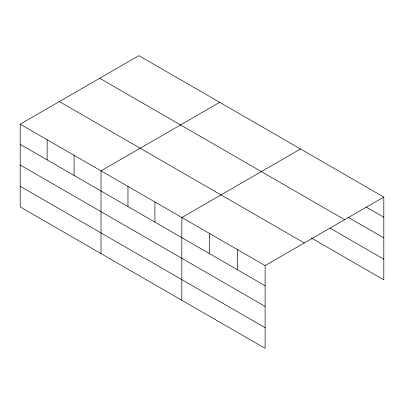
<?xml version="1.0" encoding="UTF-8"?>
<svg xmlns="http://www.w3.org/2000/svg" width="404" height="404" viewBox="0 0 404 404"><rect width="100%" height="100%" fill="white"/><g stroke="black" fill="none" stroke-linecap="round" stroke-linejoin="round"><path stroke-width="0.61" d="M265.11 306.399L265.11 265.585L20.2 124.185L20.2 206.939L265.11 348.339L265.11 306.399L20.2 164.999M311.413 238.022L383.8 279.815L383.8 197.061L138.89 55.661L20.2 124.185M219.71 102.323L101.02 170.847L101.02 253.601M300.531 148.985L181.84 217.509L181.84 300.263M265.11 265.585L383.8 197.061M366.383 207.161L383.8 217.221M347.879 217.135L383.8 237.875M99.722 78.275L344.632 219.675M329.922 228.048L383.8 259.156M59.368 101.571L304.278 242.971M20.2 144.344L265.11 285.744M20.2 186.284L265.11 327.684M237.355 249.561L237.355 269.715M209.6 233.532L209.6 253.692M154.904 201.955L154.904 222.114M127.962 186.401L127.962 206.56M74.078 155.293L74.078 175.452M47.142 139.739L47.142 159.898"/></g></svg>
